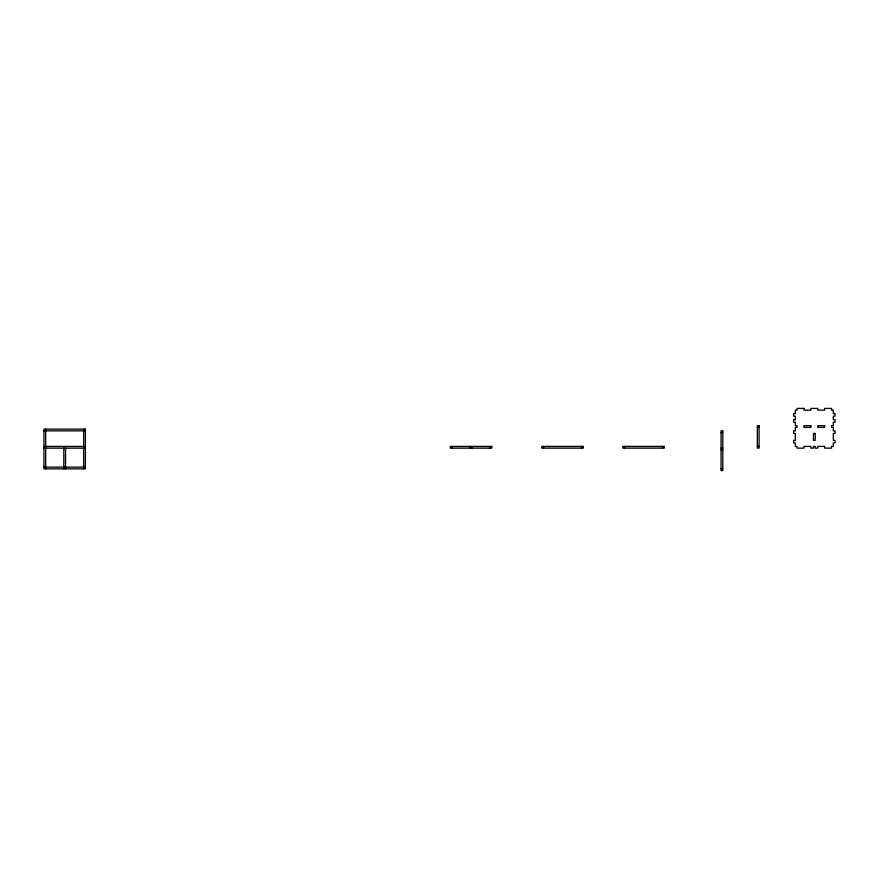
<?xml version="1.0" encoding="UTF-8"?>
<svg xmlns="http://www.w3.org/2000/svg" width="879" height="879" viewBox="0 0 879 879"><rect width="100%" height="100%" fill="white"/><g stroke="black" fill="none" stroke-linecap="round" stroke-linejoin="round"><path stroke-width="1.32" d="M757.335 427.414L759.071 427.414M43.95 430.864L85.395 430.864M721.077 432.589L722.802 432.589M43.95 446.411L85.395 446.411M757.335 446.411L759.071 446.411M43.95 448.136L85.395 448.136M721.077 448.136L722.802 448.136M721.077 449.861L722.802 449.861M43.95 467.134L85.395 467.134M721.077 468.859L722.802 468.859M662.568 446.411L662.568 448.136M624.573 446.411L624.573 448.136M581.546 446.411L581.546 448.136M543.552 446.411L543.552 448.136M490.021 446.411L490.021 448.136M471.891 446.411L471.891 448.136M470.166 446.411L470.166 448.136M452.026 446.411L452.026 448.136M83.67 429.139L83.67 468.859M65.54 448.136L65.54 468.859M63.804 448.136L63.804 468.859M45.675 429.139L45.675 468.859M803.966 408.416L797.055 408.416L797.055 410.141L795.33 410.141L795.33 413.591L793.605 413.591L793.605 416.185L795.33 416.185L795.33 419.646L793.605 419.646L793.605 422.228L795.33 422.228L795.33 425.689L797.055 425.689L797.055 427.414L795.33 427.414L795.33 430.864L793.605 430.864L793.605 433.457L795.33 433.457L795.33 440.368L793.605 440.368L793.605 442.95L795.33 442.95L795.33 446.411L797.055 446.411L797.055 448.136L803.966 448.136L803.966 446.411L810.877 446.411L810.877 448.136L813.46 448.136L813.46 446.411L815.196 446.411L815.196 448.136L817.778 448.136L817.778 446.411L824.689 446.411L824.689 448.136L831.6 448.136L831.6 446.411L833.325 446.411L833.325 442.95L835.05 442.95L835.05 440.368L833.325 440.368L833.325 433.457L835.05 433.457L835.05 430.864L833.325 430.864L833.325 427.414L831.6 427.414L831.6 425.689L833.325 425.689L833.325 422.228L835.05 422.228L835.05 419.646L833.325 419.646L833.325 416.185L835.05 416.185L835.05 413.591L833.325 413.591L833.325 410.141L831.6 410.141L831.6 408.416L824.689 408.416L824.689 410.141L817.778 410.141L817.778 408.416L810.877 408.416L810.877 410.141L803.966 410.141L803.966 408.416M759.071 425.689L757.335 425.689L757.335 448.136L759.071 448.136L759.071 425.689M810.877 425.689L803.966 425.689L803.966 427.414L810.877 427.414L810.877 425.689M824.689 425.689L817.778 425.689L817.778 427.414L824.689 427.414L824.689 425.689M85.395 429.139L43.95 429.139L43.95 468.859L85.395 468.859L85.395 429.139M722.802 430.864L721.077 430.864L721.077 470.584L722.802 470.584L722.802 430.864M815.196 433.457L813.46 433.457L813.46 440.368L815.196 440.368L815.196 433.457M491.746 446.411L450.301 446.411L450.301 448.136L491.746 448.136L491.746 446.411M583.271 446.411L541.827 446.411L541.827 448.136L583.271 448.136L583.271 446.411M664.293 446.411L622.848 446.411L622.848 448.136L664.293 448.136L664.293 446.411"/></g></svg>
